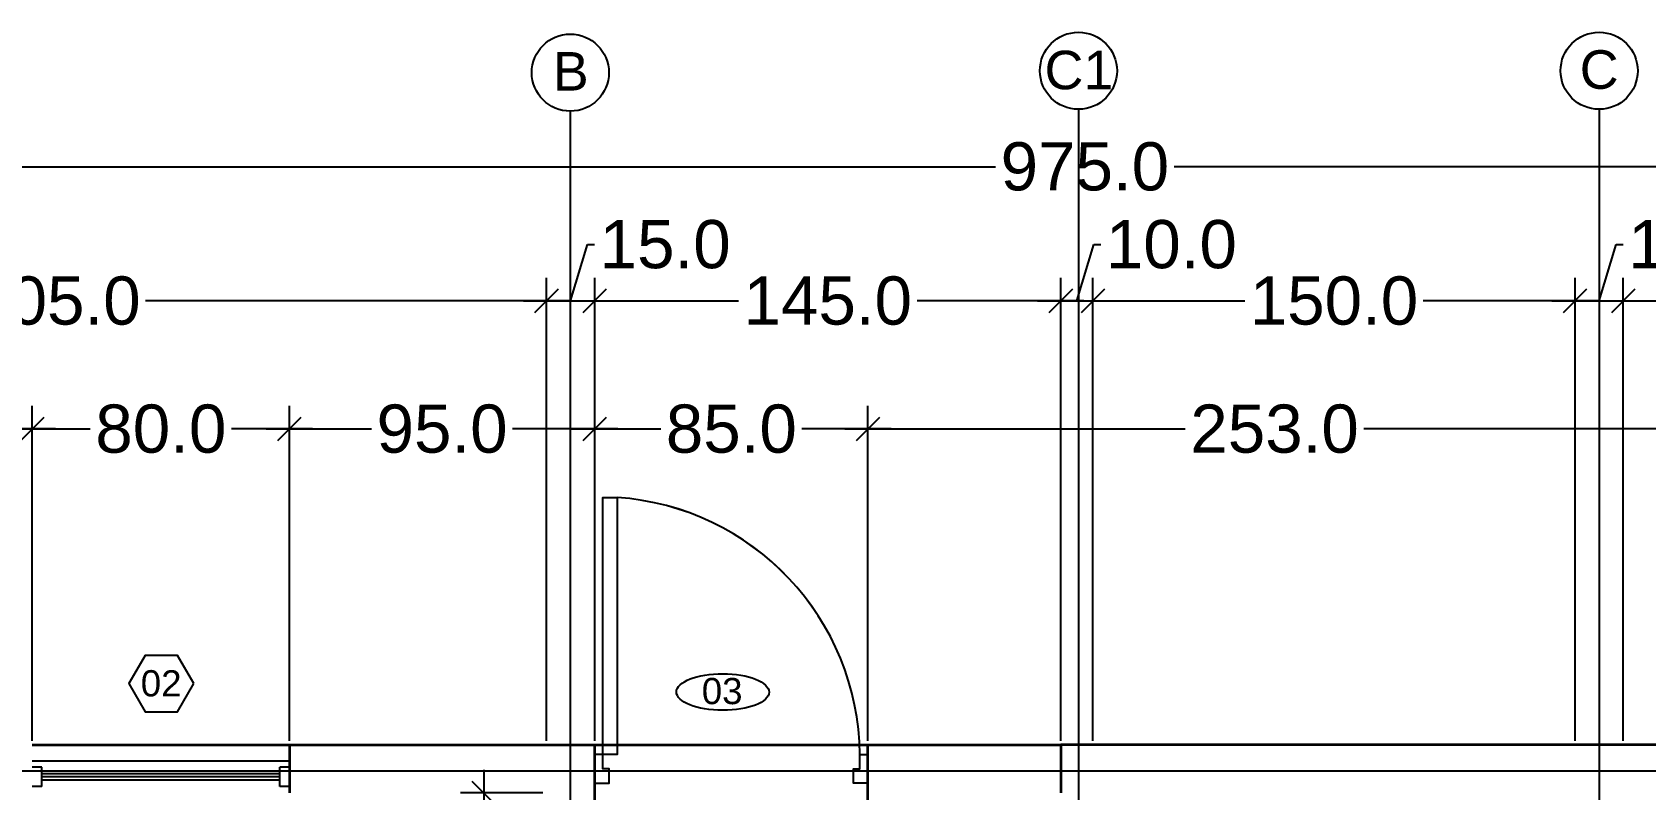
# Model space of a CAD drawing. Header units: millimetres. Extents: x -2099 to 4200, y -1874 to 1925.
# Drawn here: x -344 to 158, y 306 to 542 of the extents above; entities that cross this region are included whole.
import ezdxf

# ---------------------------------------------------------------- set-up
doc = ezdxf.new("R2010")
doc.units = ezdxf.units.MM
doc.linetypes.add('HIDDEN', pattern=[0.375, 0.25, -0.125])
for name, color, linetype, lineweight in [('A-DOOR-FULL', 4, 'Continuous', 25), ('A-FLOR-LEVL', 7, 'Continuous', 35), ('A-FURN', 8, 'Continuous', 18), ('A-GLAZ-FULL', 4, 'Continuous', 25), ('A-WALL-FULL-EXTR', 7, 'Continuous', 35), ('A-WALL-FULL-INTR', 7, 'Continuous', 35)]:
    doc.layers.add(name, color=color, linetype=linetype, lineweight=lineweight)
doc.layers.add('QUOTE', color=3, linetype='Continuous')
doc.layers.add('STAMPA', color=2, linetype='Continuous')
doc.styles.add('ARIAL', font='arial.ttf')
doc.styles.get("Standard").update_dxf_attribs({"font": 'arial.ttf'})
doc.dimstyles.new('quote aad', dxfattribs={"dimtxt": 15, "dimasz": 7.2, "dimexe": 7.2, "dimexo": 1.2, "dimgap": 1.8, "dimtad": 0, "dimdec": 1, "dimzin": 0, "dimdsep": 46, "dimtxsty": 'ARIAL', "dimblk": 'OBLIQUE', "dimcen": 1.8, "dimdle": 7.2, "dimclrd": 256, "dimclre": 6, "dimclrt": 256, "dimadec": 0, "dimazin": 0, "dimtfac": 1, "dimtdec": 1, "dimtmove": 1, "dimatfit": 3, "dimldrblk": 'OPEN90', "dimfxl": 1, "dimtfill": 1, "dimtolj": 1, "dimtzin": 0, "dimarcsym": 0})

# ---------------------------------------------------------------- blocks, each defined once
blk = doc.blocks.new('Alessandro')
at = {"layer": 'A-DOOR-FULL'}
for points in [[(4.0057, 16.0489), (4.0057, 15.2489), (3.9607, 15.2489), (3.9607, 16.0489), (4.0057, 16.0489)], [(3.9607, 15.2489), (3.9357, 15.2489), (3.9357, 15.1589), (3.9807, 15.1589), (3.9807, 15.2039), (3.9607, 15.2039), (3.9607, 15.2489)], [(4.7607, 15.2489), (4.7857, 15.2489), (4.7857, 15.1589), (4.7407, 15.1589), (4.7407, 15.2039), (4.7607, 15.2039), (4.7607, 15.2489)]]:
    blk.add_lwpolyline(points, dxfattribs=at)
blk.add_arc((3.9509, 15.2409), 0.8098, 0.5593, 86.1246, dxfattribs=at)
at = {"layer": 'A-FLOR-LEVL'}
for p, q in [((2.1857, 15.2789), (2.9857, 15.2789)), ((3.9357, 15.2789), (4.7857, 15.2789))]:
    blk.add_line(p, q, dxfattribs=at)
at = {"layer": 'A-FURN'}
blk.add_line((2.9857, 15.2289), (2.1857, 15.2289), dxfattribs=at)
at = {"layer": 'A-GLAZ-FULL'}
for p, q in [((2.2157, 15.2089), (2.1857, 15.2089)), ((2.2157, 15.1489), (2.2157, 15.2089)), ((2.9557, 15.1889), (2.2157, 15.1889)), ((2.9557, 15.1789), (2.2157, 15.1789)), ((2.9557, 15.1689), (2.2157, 15.1689)), ((2.9857, 15.2089), (2.9557, 15.2089)), ((2.9557, 15.1489), (2.9557, 15.2089)), ((2.2157, 15.1489), (2.1857, 15.1489)), ((2.9857, 15.1489), (2.9557, 15.1489))]:
    blk.add_line(p, q, dxfattribs=at)
at = {"layer": 'A-WALL-FULL-EXTR'}
for p, q in [((2.9857, 15.2789), (2.9857, 15.1289)), ((2.9857, 15.2789), (3.7857, 15.2789)), ((3.7857, 15.2789), (3.9357, 15.2789)), ((3.9357, 12.9789), (3.9357, 15.2789)), ((10.3357, 15.2789), (5.3857, 15.2789)), ((5.3857, 15.2789), (5.3857, 15.1289))]:
    blk.add_line(p, q, dxfattribs=at)
at = {"layer": 'A-WALL-FULL-INTR'}
for p, q in [((4.7857, 15.0789), (4.7857, 15.2789)), ((4.7857, 15.2789), (5.3857, 15.2789))]:
    blk.add_line(p, q, dxfattribs=at)
blk = doc.blocks.new('_Oblique')
at = {"color": 0, "linetype": 'ByBlock', "lineweight": -2}
blk.add_line((-0.5, -0.5), (0.5, 0.5), dxfattribs=at)
blk = doc.blocks.new('*D11')
at = {"layer": 'QUOTE', "color": 6, "linetype": 'Continuous', "lineweight": -2, "transparency": 16777216}
blk.add_line((-504.31, 321.4), (-504.31, 507.4), dxfattribs=at)
at = {"layer": 'QUOTE', "color": 6, "lineweight": -2, "transparency": 16777216}
blk.add_line((470.69, 321.4), (470.69, 507.4), dxfattribs=at)
at = {"layer": 'QUOTE', "linetype": 'Continuous', "lineweight": -2, "transparency": 16777216}
for p, q in [((-511.51, 500.2), (-43.9, 500.2)), ((477.89, 500.2), (10.27, 500.2))]:
    blk.add_line(p, q, dxfattribs=at)
at = {"layer": 'QUOTE', "lineweight": -2, "transparency": 16777216, "xscale": 7.2, "yscale": 7.2, "zscale": 7.2, "rotation": 180}
blk.add_blockref('_Oblique', (-504.31, 500.2), dxfattribs=at)
at = {"layer": 'QUOTE', "lineweight": -2, "transparency": 16777216, "xscale": 7.2, "yscale": 7.2, "zscale": 7.2}
blk.add_blockref('_Oblique', (470.69, 500.2), dxfattribs=at)
at = {"layer": 'QUOTE', "transparency": 16777216, "insert": (-16.81, 500.2), "char_height": 15, "attachment_point": 5, "style": 'ARIAL', "bg_fill": 3, "box_fill_scale": 1.1, "bg_fill_color": 256, "bg_fill_true_color": 13158600, "bg_fill_transparency": 0}
blk.add_mtext('\\A1;975.0', dxfattribs=at)
blk = doc.blocks.new('_Open90')
at = {"color": 0, "linetype": 'ByBlock', "lineweight": -2}
for p, q in [((0, 0), (-1, 0)), ((-0.5, 0.5), (0, 0)), ((0, 0), (-0.5, -0.5))]:
    blk.add_line(p, q, dxfattribs=at)
blk = doc.blocks.new('*D15')
at = {"layer": 'QUOTE', "color": 6, "linetype": 'Continuous', "lineweight": -2, "transparency": 16777216}
blk.add_line((-489.31, 321.4), (-489.31, 465.62), dxfattribs=at)
at = {"layer": 'QUOTE', "color": 6, "lineweight": -2, "transparency": 16777216}
blk.add_line((-184.31, 321.4), (-184.31, 465.62), dxfattribs=at)
at = {"layer": 'QUOTE', "linetype": 'Continuous', "lineweight": -2, "transparency": 16777216}
for p, q in [((-496.51, 458.42), (-363.89, 458.42)), ((-177.11, 458.42), (-309.74, 458.42))]:
    blk.add_line(p, q, dxfattribs=at)
at = {"layer": 'QUOTE', "lineweight": -2, "transparency": 16777216, "xscale": 7.2, "yscale": 7.2, "zscale": 7.2, "rotation": 180}
blk.add_blockref('_Oblique', (-489.31, 458.42), dxfattribs=at)
at = {"layer": 'QUOTE', "lineweight": -2, "transparency": 16777216, "xscale": 7.2, "yscale": 7.2, "zscale": 7.2}
blk.add_blockref('_Oblique', (-184.31, 458.42), dxfattribs=at)
at = {"layer": 'QUOTE', "transparency": 16777216, "insert": (-336.81, 458.42), "char_height": 15, "attachment_point": 5, "style": 'ARIAL', "bg_fill": 3, "box_fill_scale": 1.1, "bg_fill_color": 256, "bg_fill_true_color": 13158600, "bg_fill_transparency": 0}
blk.add_mtext('\\A1;305.0', dxfattribs=at)
blk = doc.blocks.new('*D16')
at = {"layer": 'QUOTE', "linetype": 'Continuous', "lineweight": -2, "transparency": 16777216}
for p, q in [((-176.81, 458.42), (-171.55, 475.98)), ((-171.55, 475.98), (-167.95, 475.98)), ((-191.51, 458.42), (-162.11, 458.42))]:
    blk.add_line(p, q, dxfattribs=at)
at = {"layer": 'QUOTE', "color": 6, "linetype": 'Continuous', "lineweight": -2, "transparency": 16777216}
blk.add_line((-184.31, 321.4), (-184.31, 465.62), dxfattribs=at)
at = {"layer": 'QUOTE', "color": 6, "lineweight": -2, "transparency": 16777216}
blk.add_line((-169.31, 321.4), (-169.31, 465.62), dxfattribs=at)
at = {"layer": 'QUOTE', "lineweight": -2, "transparency": 16777216, "xscale": 7.2, "yscale": 7.2, "zscale": 7.2, "rotation": 180}
blk.add_blockref('_Oblique', (-184.31, 458.42), dxfattribs=at)
at = {"layer": 'QUOTE', "lineweight": -2, "transparency": 16777216, "xscale": 7.2, "yscale": 7.2, "zscale": 7.2}
blk.add_blockref('_Oblique', (-169.31, 458.42), dxfattribs=at)
at = {"layer": 'QUOTE', "transparency": 16777216, "insert": (-147.4, 475.98), "char_height": 15, "attachment_point": 5, "style": 'ARIAL', "bg_fill": 3, "box_fill_scale": 1.1, "bg_fill_color": 256, "bg_fill_true_color": 13158600, "bg_fill_transparency": 0}
blk.add_mtext('\\A1;15.0', dxfattribs=at)
blk = doc.blocks.new('*D17')
at = {"layer": 'QUOTE', "color": 6, "linetype": 'Continuous', "lineweight": -2, "transparency": 16777216}
blk.add_line((-169.31, 321.4), (-169.31, 465.62), dxfattribs=at)
at = {"layer": 'QUOTE', "color": 6, "lineweight": -2, "transparency": 16777216}
blk.add_line((-24.31, 321.4), (-24.31, 465.62), dxfattribs=at)
at = {"layer": 'QUOTE', "linetype": 'Continuous', "lineweight": -2, "transparency": 16777216}
for p, q in [((-176.51, 458.42), (-123.19, 458.42)), ((-17.11, 458.42), (-70.44, 458.42))]:
    blk.add_line(p, q, dxfattribs=at)
at = {"layer": 'QUOTE', "lineweight": -2, "transparency": 16777216, "xscale": 7.2, "yscale": 7.2, "zscale": 7.2, "rotation": 180}
blk.add_blockref('_Oblique', (-169.31, 458.42), dxfattribs=at)
at = {"layer": 'QUOTE', "lineweight": -2, "transparency": 16777216, "xscale": 7.2, "yscale": 7.2, "zscale": 7.2}
blk.add_blockref('_Oblique', (-24.31, 458.42), dxfattribs=at)
at = {"layer": 'QUOTE', "transparency": 16777216, "insert": (-96.81, 458.42), "char_height": 15, "attachment_point": 5, "style": 'ARIAL', "bg_fill": 3, "box_fill_scale": 1.1, "bg_fill_color": 256, "bg_fill_true_color": 13158600, "bg_fill_transparency": 0}
blk.add_mtext('\\A1;145.0', dxfattribs=at)
blk = doc.blocks.new('*D18')
at = {"layer": 'QUOTE', "linetype": 'Continuous', "lineweight": -2, "transparency": 16777216}
for p, q in [((-19.31, 458.42), (-14.05, 475.98)), ((-14.05, 475.98), (-10.45, 475.98)), ((-31.51, 458.42), (-7.11, 458.42))]:
    blk.add_line(p, q, dxfattribs=at)
at = {"layer": 'QUOTE', "color": 6, "linetype": 'Continuous', "lineweight": -2, "transparency": 16777216}
blk.add_line((-24.31, 321.4), (-24.31, 465.62), dxfattribs=at)
at = {"layer": 'QUOTE', "color": 6, "lineweight": -2, "transparency": 16777216}
blk.add_line((-14.31, 321.4), (-14.31, 465.62), dxfattribs=at)
at = {"layer": 'QUOTE', "lineweight": -2, "transparency": 16777216, "xscale": 7.2, "yscale": 7.2, "zscale": 7.2, "rotation": 180}
blk.add_blockref('_Oblique', (-24.31, 458.42), dxfattribs=at)
at = {"layer": 'QUOTE', "lineweight": -2, "transparency": 16777216, "xscale": 7.2, "yscale": 7.2, "zscale": 7.2}
blk.add_blockref('_Oblique', (-14.31, 458.42), dxfattribs=at)
at = {"layer": 'QUOTE', "transparency": 16777216, "insert": (10.1, 475.98), "char_height": 15, "attachment_point": 5, "style": 'ARIAL', "bg_fill": 3, "box_fill_scale": 1.1, "bg_fill_color": 256, "bg_fill_true_color": 13158600, "bg_fill_transparency": 0}
blk.add_mtext('\\A1;10.0', dxfattribs=at)
blk = doc.blocks.new('*D19')
at = {"layer": 'QUOTE', "color": 6, "linetype": 'Continuous', "lineweight": -2, "transparency": 16777216}
blk.add_line((-14.31, 321.4), (-14.31, 465.62), dxfattribs=at)
at = {"layer": 'QUOTE', "color": 6, "lineweight": -2, "transparency": 16777216}
blk.add_line((135.69, 321.4), (135.69, 465.62), dxfattribs=at)
at = {"layer": 'QUOTE', "linetype": 'Continuous', "lineweight": -2, "transparency": 16777216}
for p, q in [((-21.51, 458.42), (34.31, 458.42)), ((142.89, 458.42), (87.06, 458.42))]:
    blk.add_line(p, q, dxfattribs=at)
at = {"layer": 'QUOTE', "lineweight": -2, "transparency": 16777216, "xscale": 7.2, "yscale": 7.2, "zscale": 7.2, "rotation": 180}
blk.add_blockref('_Oblique', (-14.31, 458.42), dxfattribs=at)
at = {"layer": 'QUOTE', "lineweight": -2, "transparency": 16777216, "xscale": 7.2, "yscale": 7.2, "zscale": 7.2}
blk.add_blockref('_Oblique', (135.69, 458.42), dxfattribs=at)
at = {"layer": 'QUOTE', "transparency": 16777216, "insert": (60.69, 458.42), "char_height": 15, "attachment_point": 5, "style": 'ARIAL', "bg_fill": 3, "box_fill_scale": 1.1, "bg_fill_color": 256, "bg_fill_true_color": 13158600, "bg_fill_transparency": 0}
blk.add_mtext('\\A1;150.0', dxfattribs=at)
blk = doc.blocks.new('*D20')
at = {"layer": 'QUOTE', "linetype": 'Continuous', "lineweight": -2, "transparency": 16777216}
for p, q in [((143.19, 458.42), (148.45, 475.98)), ((148.45, 475.98), (152.05, 475.98)), ((128.49, 458.42), (157.89, 458.42))]:
    blk.add_line(p, q, dxfattribs=at)
at = {"layer": 'QUOTE', "color": 6, "linetype": 'Continuous', "lineweight": -2, "transparency": 16777216}
blk.add_line((135.69, 321.4), (135.69, 465.62), dxfattribs=at)
at = {"layer": 'QUOTE', "color": 6, "lineweight": -2, "transparency": 16777216}
blk.add_line((150.69, 321.4), (150.69, 465.62), dxfattribs=at)
at = {"layer": 'QUOTE', "lineweight": -2, "transparency": 16777216, "xscale": 7.2, "yscale": 7.2, "zscale": 7.2, "rotation": 180}
blk.add_blockref('_Oblique', (135.69, 458.42), dxfattribs=at)
at = {"layer": 'QUOTE', "lineweight": -2, "transparency": 16777216, "xscale": 7.2, "yscale": 7.2, "zscale": 7.2}
blk.add_blockref('_Oblique', (150.69, 458.42), dxfattribs=at)
at = {"layer": 'QUOTE', "transparency": 16777216, "insert": (172.6, 475.98), "char_height": 15, "attachment_point": 5, "style": 'ARIAL', "bg_fill": 3, "box_fill_scale": 1.1, "bg_fill_color": 256, "bg_fill_true_color": 13158600, "bg_fill_transparency": 0}
blk.add_mtext('\\A1;15.0', dxfattribs=at)
blk = doc.blocks.new('*D21')
at = {"layer": 'QUOTE', "color": 6, "linetype": 'Continuous', "lineweight": -2, "transparency": 16777216}
blk.add_line((150.69, 321.4), (150.69, 465.62), dxfattribs=at)
at = {"layer": 'QUOTE', "color": 6, "lineweight": -2, "transparency": 16777216}
blk.add_line((455.69, 321.4), (455.69, 465.62), dxfattribs=at)
at = {"layer": 'QUOTE', "linetype": 'Continuous', "lineweight": -2, "transparency": 16777216}
for p, q in [((143.49, 458.42), (276.11, 458.42)), ((462.89, 458.42), (330.26, 458.42))]:
    blk.add_line(p, q, dxfattribs=at)
at = {"layer": 'QUOTE', "lineweight": -2, "transparency": 16777216, "xscale": 7.2, "yscale": 7.2, "zscale": 7.2, "rotation": 180}
blk.add_blockref('_Oblique', (150.69, 458.42), dxfattribs=at)
at = {"layer": 'QUOTE', "lineweight": -2, "transparency": 16777216, "xscale": 7.2, "yscale": 7.2, "zscale": 7.2}
blk.add_blockref('_Oblique', (455.69, 458.42), dxfattribs=at)
at = {"layer": 'QUOTE', "transparency": 16777216, "insert": (303.19, 458.42), "char_height": 15, "attachment_point": 5, "style": 'ARIAL', "bg_fill": 3, "box_fill_scale": 1.1, "bg_fill_color": 256, "bg_fill_true_color": 13158600, "bg_fill_transparency": 0}
blk.add_mtext('\\A1;305.0', dxfattribs=at)
blk = doc.blocks.new('*D30')
at = {"layer": 'QUOTE', "color": 6, "linetype": 'Continuous', "lineweight": -2, "transparency": 16777216}
blk.add_line((-344.31, 321.4), (-344.31, 425.74), dxfattribs=at)
at = {"layer": 'QUOTE', "color": 6, "lineweight": -2, "transparency": 16777216}
blk.add_line((-264.31, 321.4), (-264.31, 425.74), dxfattribs=at)
at = {"layer": 'QUOTE', "linetype": 'Continuous', "lineweight": -2, "transparency": 16777216}
for p, q in [((-351.51, 418.54), (-325.58, 418.54)), ((-257.11, 418.54), (-283.05, 418.54))]:
    blk.add_line(p, q, dxfattribs=at)
at = {"layer": 'QUOTE', "lineweight": -2, "transparency": 16777216, "xscale": 7.2, "yscale": 7.2, "zscale": 7.2, "rotation": 180}
blk.add_blockref('_Oblique', (-344.31, 418.54), dxfattribs=at)
at = {"layer": 'QUOTE', "lineweight": -2, "transparency": 16777216, "xscale": 7.2, "yscale": 7.2, "zscale": 7.2}
blk.add_blockref('_Oblique', (-264.31, 418.54), dxfattribs=at)
at = {"layer": 'QUOTE', "transparency": 16777216, "insert": (-304.31, 418.54), "char_height": 15, "attachment_point": 5, "style": 'ARIAL', "bg_fill": 3, "box_fill_scale": 1.1, "bg_fill_color": 256, "bg_fill_true_color": 13158600, "bg_fill_transparency": 0}
blk.add_mtext('\\A1;80.0', dxfattribs=at)
blk = doc.blocks.new('*D31')
at = {"layer": 'QUOTE', "color": 6, "linetype": 'Continuous', "lineweight": -2, "transparency": 16777216}
blk.add_line((-504.31, 321.4), (-504.31, 425.74), dxfattribs=at)
at = {"layer": 'QUOTE', "color": 6, "lineweight": -2, "transparency": 16777216}
blk.add_line((-344.31, 321.4), (-344.31, 425.74), dxfattribs=at)
at = {"layer": 'QUOTE', "linetype": 'Continuous', "lineweight": -2, "transparency": 16777216}
for p, q in [((-511.51, 418.54), (-450.69, 418.54)), ((-337.11, 418.54), (-397.94, 418.54))]:
    blk.add_line(p, q, dxfattribs=at)
at = {"layer": 'QUOTE', "lineweight": -2, "transparency": 16777216, "xscale": 7.2, "yscale": 7.2, "zscale": 7.2, "rotation": 180}
blk.add_blockref('_Oblique', (-504.31, 418.54), dxfattribs=at)
at = {"layer": 'QUOTE', "lineweight": -2, "transparency": 16777216, "xscale": 7.2, "yscale": 7.2, "zscale": 7.2}
blk.add_blockref('_Oblique', (-344.31, 418.54), dxfattribs=at)
at = {"layer": 'QUOTE', "transparency": 16777216, "insert": (-424.31, 418.54), "char_height": 15, "attachment_point": 5, "style": 'ARIAL', "bg_fill": 3, "box_fill_scale": 1.1, "bg_fill_color": 256, "bg_fill_true_color": 13158600, "bg_fill_transparency": 0}
blk.add_mtext('\\A1;160.0', dxfattribs=at)
blk = doc.blocks.new('*D32')
at = {"layer": 'QUOTE', "color": 6, "linetype": 'Continuous', "lineweight": -2, "transparency": 16777216}
blk.add_line((-264.31, 321.4), (-264.31, 425.74), dxfattribs=at)
at = {"layer": 'QUOTE', "color": 6, "lineweight": -2, "transparency": 16777216}
blk.add_line((-169.31, 321.4), (-169.31, 425.74), dxfattribs=at)
at = {"layer": 'QUOTE', "linetype": 'Continuous', "lineweight": -2, "transparency": 16777216}
for p, q in [((-271.51, 418.54), (-238.07, 418.54)), ((-162.11, 418.54), (-195.56, 418.54))]:
    blk.add_line(p, q, dxfattribs=at)
at = {"layer": 'QUOTE', "lineweight": -2, "transparency": 16777216, "xscale": 7.2, "yscale": 7.2, "zscale": 7.2, "rotation": 180}
blk.add_blockref('_Oblique', (-264.31, 418.54), dxfattribs=at)
at = {"layer": 'QUOTE', "lineweight": -2, "transparency": 16777216, "xscale": 7.2, "yscale": 7.2, "zscale": 7.2}
blk.add_blockref('_Oblique', (-169.31, 418.54), dxfattribs=at)
at = {"layer": 'QUOTE', "transparency": 16777216, "insert": (-216.81, 418.54), "char_height": 15, "attachment_point": 5, "style": 'ARIAL', "bg_fill": 3, "box_fill_scale": 1.1, "bg_fill_color": 256, "bg_fill_true_color": 13158600, "bg_fill_transparency": 0}
blk.add_mtext('\\A1;95.0', dxfattribs=at)
blk = doc.blocks.new('*D33')
at = {"layer": 'QUOTE', "color": 6, "linetype": 'Continuous', "lineweight": -2, "transparency": 16777216}
blk.add_line((-169.31, 321.4), (-169.31, 425.74), dxfattribs=at)
at = {"layer": 'QUOTE', "color": 6, "lineweight": -2, "transparency": 16777216}
blk.add_line((-84.31, 321.4), (-84.31, 425.74), dxfattribs=at)
at = {"layer": 'QUOTE', "linetype": 'Continuous', "lineweight": -2, "transparency": 16777216}
for p, q in [((-176.51, 418.54), (-148.08, 418.54)), ((-77.11, 418.54), (-105.55, 418.54))]:
    blk.add_line(p, q, dxfattribs=at)
at = {"layer": 'QUOTE', "lineweight": -2, "transparency": 16777216, "xscale": 7.2, "yscale": 7.2, "zscale": 7.2, "rotation": 180}
blk.add_blockref('_Oblique', (-169.31, 418.54), dxfattribs=at)
at = {"layer": 'QUOTE', "lineweight": -2, "transparency": 16777216, "xscale": 7.2, "yscale": 7.2, "zscale": 7.2}
blk.add_blockref('_Oblique', (-84.31, 418.54), dxfattribs=at)
at = {"layer": 'QUOTE', "transparency": 16777216, "insert": (-126.81, 418.54), "char_height": 15, "attachment_point": 5, "style": 'ARIAL', "bg_fill": 3, "box_fill_scale": 1.1, "bg_fill_color": 256, "bg_fill_true_color": 13158600, "bg_fill_transparency": 0}
blk.add_mtext('\\A1;85.0', dxfattribs=at)
blk = doc.blocks.new('*D34')
at = {"layer": 'QUOTE', "color": 6, "linetype": 'Continuous', "lineweight": -2, "transparency": 16777216}
blk.add_line((-84.31, 321.4), (-84.31, 425.74), dxfattribs=at)
at = {"layer": 'QUOTE', "color": 6, "lineweight": -2, "transparency": 16777216}
blk.add_line((168.71, 321.4), (168.71, 425.74), dxfattribs=at)
at = {"layer": 'QUOTE', "linetype": 'Continuous', "lineweight": -2, "transparency": 16777216}
for p, q in [((-91.51, 418.54), (14.99, 418.54)), ((175.91, 418.54), (69.41, 418.54))]:
    blk.add_line(p, q, dxfattribs=at)
at = {"layer": 'QUOTE', "lineweight": -2, "transparency": 16777216, "xscale": 7.2, "yscale": 7.2, "zscale": 7.2, "rotation": 180}
blk.add_blockref('_Oblique', (-84.31, 418.54), dxfattribs=at)
at = {"layer": 'QUOTE', "lineweight": -2, "transparency": 16777216, "xscale": 7.2, "yscale": 7.2, "zscale": 7.2}
blk.add_blockref('_Oblique', (168.71, 418.54), dxfattribs=at)
at = {"layer": 'QUOTE', "transparency": 16777216, "insert": (42.2, 418.54), "char_height": 15, "attachment_point": 5, "style": 'ARIAL', "bg_fill": 3, "box_fill_scale": 1.1, "bg_fill_color": 256, "bg_fill_true_color": 13158600, "bg_fill_transparency": 0}
blk.add_mtext('\\A1;253.0', dxfattribs=at)
blk = doc.blocks.new('*D53')
at = {"layer": 'QUOTE', "linetype": 'Continuous', "lineweight": -2, "transparency": 16777216}
for p, q in [((-203.85, 312.4), (-203.85, 224.91)), ((-203.85, 83), (-203.85, 170.49))]:
    blk.add_line(p, q, dxfattribs=at)
at = {"layer": 'QUOTE', "color": 6, "lineweight": -2, "transparency": 16777216}
blk.add_line((-185.51, 305.2), (-211.05, 305.2), dxfattribs=at)
at = {"layer": 'QUOTE', "color": 6, "linetype": 'Continuous', "lineweight": -2, "transparency": 16777216}
blk.add_line((-185.51, 90.2), (-211.05, 90.2), dxfattribs=at)
at = {"layer": 'QUOTE', "lineweight": -2, "transparency": 16777216, "xscale": 7.2, "yscale": 7.2, "zscale": 7.2}
for p, rotation in [((-203.85, 305.2), 90), ((-203.85, 90.2), 270)]:
    blk.add_blockref('_Oblique', p, dxfattribs=dict(at, rotation=rotation))
at = {"layer": 'QUOTE', "transparency": 16777216, "insert": (-203.85, 197.7), "char_height": 15, "attachment_point": 5, "rotation": 90, "style": 'ARIAL', "bg_fill": 3, "box_fill_scale": 1.1, "bg_fill_color": 256, "bg_fill_true_color": 13158600, "bg_fill_transparency": 0}
blk.add_mtext('\\A1;215.0', dxfattribs=at)
blk = doc.blocks.new('dvisioni')
at = {"layer": 'QUOTE', "linetype": 'ByBlock'}
blk.add_circle((0, 1031.72), 12, dxfattribs=at)
at = {"layer": 'STAMPA', "linetype": 'Continuous'}
blk.add_line((0, 1019.72), (0, 24), dxfattribs=at)
blk = doc.blocks.new('DVISIONI 1')
at = {"layer": 'STAMPA', "linetype": 'Continuous'}
blk.add_line((-1382.7172, 0), (-12, 0), dxfattribs=at)

msp = doc.modelspace()

# ---------------------------------------------------------------- linework, layer by layer
at = {"linetype": 'Continuous'}
msp.add_line((-344.31, 315.2), (-264.31, 315.2), dxfattribs=at)
at = {"color": 7}
msp.add_lwpolyline([(-294.04, 339.25), (-299.09, 348), (-309.2, 348), (-314.25, 339.25), (-309.2, 330.49), (-299.09, 330.49)], close=True, dxfattribs=at)
msp.add_ellipse((-129.49, 336.63), major_axis=(-14.41, 0.04), ratio=0.395468, dxfattribs=at)
at = {"layer": 'A-DOOR-FULL'}
for points in [[(-162.31, 397.2), (-162.31, 317.2), (-166.81, 317.2), (-166.81, 397.2), (-162.31, 397.2)], [(-166.81, 317.2), (-169.31, 317.2), (-169.31, 308.2), (-164.81, 308.2), (-164.81, 312.7), (-166.81, 312.7), (-166.81, 317.2)], [(-86.81, 317.2), (-84.31, 317.2), (-84.31, 308.2), (-88.81, 308.2), (-88.81, 312.7), (-86.81, 312.7), (-86.81, 317.2)]]:
    msp.add_lwpolyline(points, dxfattribs=at)
msp.add_arc((-167.79, 316.41), 80.98, 0.5593, 86.1246, dxfattribs=at)
at = {"layer": 'A-FLOR-LEVL'}
for p, q in [((-344.31, 320.2), (-264.31, 320.2)), ((-169.31, 320.2), (-84.31, 320.2))]:
    msp.add_line(p, q, dxfattribs=at)
at = {"layer": 'A-FURN'}
msp.add_line((-264.31, 315.2), (-344.31, 315.2), dxfattribs=at)
at = {"layer": 'A-GLAZ-FULL'}
for p, q in [((-341.31, 313.2), (-344.31, 313.2)), ((-341.31, 307.2), (-341.31, 313.2)), ((-264.31, 313.2), (-267.31, 313.2)), ((-267.31, 307.2), (-267.31, 313.2)), ((-341.31, 307.2), (-344.31, 307.2)), ((-267.31, 311.2), (-341.31, 311.2)), ((-267.31, 310.2), (-341.31, 310.2)), ((-267.31, 309.2), (-341.31, 309.2)), ((-264.31, 307.2), (-267.31, 307.2))]:
    msp.add_line(p, q, dxfattribs=at)
at = {"layer": 'A-WALL-FULL-EXTR'}
for p, q in [((-264.31, 320.2), (-264.31, 305.2)), ((-264.31, 320.2), (-184.31, 320.2)), ((-184.31, 320.2), (-169.31, 320.2)), ((-169.31, 90.2), (-169.31, 320.2)), ((470.69, 320.2), (-24.31, 320.2)), ((-24.31, 320.2), (-24.31, 305.2))]:
    msp.add_line(p, q, dxfattribs=at)
at = {"layer": 'A-WALL-FULL-INTR'}
for p, q in [((-84.31, 300.2), (-84.31, 320.2)), ((-84.31, 320.2), (-24.31, 320.2))]:
    msp.add_line(p, q, dxfattribs=at)

# ---------------------------------------------------------------- block references
at = {"xscale": 100, "yscale": 100, "zscale": 100}
msp.add_blockref('Alessandro', (-562.88, -1207.69), dxfattribs=at)

# ---------------------------------------------------------------- texts
at = {"color": 7, "style": 'ARIAL'}
msp.add_text('02', height=8.16, rotation=359.8326, dxfattribs=at).set_placement((-310.57, 335.28))
msp.add_text('03', height=8.16, dxfattribs=at).set_placement((-136.01, 332.85))
at = {"layer": 'STAMPA', "linetype": 'HIDDEN'}
for tag, p in [('B', (-182.36, 523.89)), ('C1', (-29.37, 524.3)), ('C', (137.14, 524.45))]:
    msp.add_attdef(tag, p, '', height=12, dxfattribs=at)

# ---------------------------------------------------------------- next in the draw order: dimensions: what is measured, and where the dimension line sits
at = {"layer": 'QUOTE'}
dim = msp.add_linear_dim(base=(470.69, 500.2), p1=(-504.31, 320.2), p2=(470.69, 320.2), dimstyle='quote aad', dxfattribs=at)
dim.commit()
dim.dimension.update_dxf_attribs({"geometry": '*D11', "text_midpoint": (-16.81, 500.2)})
dim = msp.add_linear_dim(base=(-203.85, 305.2), p1=(-184.31, 90.2), p2=(-184.31, 305.2), angle=90, dimstyle='quote aad', dxfattribs=at)
dim.commit()
dim.dimension.update_dxf_attribs({"geometry": '*D53', "text_midpoint": (-203.85, 197.7)})

# ---------------------------------------------------------------- next in the draw order: dimensions: what is measured, and where the dimension line sits
dim = msp.add_linear_dim(base=(-184.31, 458.42), p1=(-489.31, 320.2), p2=(-184.31, 320.2), dimstyle='quote aad', dxfattribs=at)
dim.commit()
dim.dimension.update_dxf_attribs({"geometry": '*D15', "text_midpoint": (-336.81, 458.42)})

# ---------------------------------------------------------------- next in the draw order: dimensions: what is measured, and where the dimension line sits
for base, p1, p2, picture, middle in [((-169.31, 458.42), (-184.31, 320.2), (-169.31, 320.2), '*D16', (-166.15, 475.98)), ((-264.31, 418.54), (-344.31, 320.2), (-264.31, 320.2), '*D30', (-304.31, 418.54))]:
    dim = msp.add_linear_dim(base=base, p1=p1, p2=p2, dimstyle='quote aad', dxfattribs=at)
    dim.commit()
    dim.dimension.update_dxf_attribs({"geometry": picture, "text_midpoint": middle})

# ---------------------------------------------------------------- next in the draw order: dimensions: what is measured, and where the dimension line sits
for base, p1, p2, picture, middle in [((-24.31, 458.42), (-169.31, 320.2), (-24.31, 320.2), '*D17', (-96.81, 458.42)), ((-344.31, 418.54), (-504.31, 320.2), (-344.31, 320.2), '*D31', (-424.31, 418.54))]:
    dim = msp.add_linear_dim(base=base, p1=p1, p2=p2, dimstyle='quote aad', dxfattribs=at)
    dim.commit()
    dim.dimension.update_dxf_attribs({"geometry": picture, "text_midpoint": middle})

# ---------------------------------------------------------------- next in the draw order: dimensions: what is measured, and where the dimension line sits
for base, p1, p2, picture, middle in [((-14.31, 458.42), (-24.31, 320.2), (-14.31, 320.2), '*D18', (-8.65, 475.98)), ((-169.31, 418.54), (-264.31, 320.2), (-169.31, 320.2), '*D32', (-216.81, 418.54))]:
    dim = msp.add_linear_dim(base=base, p1=p1, p2=p2, dimstyle='quote aad', dxfattribs=at)
    dim.commit()
    dim.dimension.update_dxf_attribs({"geometry": picture, "text_midpoint": middle})

# ---------------------------------------------------------------- next in the draw order: dimensions: what is measured, and where the dimension line sits
for base, p1, p2, picture, middle in [((135.69, 458.42), (-14.31, 320.2), (135.69, 320.2), '*D19', (60.69, 458.42)), ((-84.31, 418.54), (-169.31, 320.2), (-84.31, 320.2), '*D33', (-126.81, 418.54))]:
    dim = msp.add_linear_dim(base=base, p1=p1, p2=p2, dimstyle='quote aad', dxfattribs=at)
    dim.commit()
    dim.dimension.update_dxf_attribs({"geometry": picture, "text_midpoint": middle})

# ---------------------------------------------------------------- next in the draw order: block references
at = {"layer": 'STAMPA', "linetype": 'Continuous'}
msp.add_blockref('dvisioni', (-176.91, -502.23), dxfattribs=at)

# ---------------------------------------------------------------- next in the draw order: dimensions: what is measured, and where the dimension line sits
at = {"layer": 'QUOTE'}
dim = msp.add_linear_dim(base=(150.69, 458.42), p1=(135.69, 320.2), p2=(150.69, 320.2), dimstyle='quote aad', dxfattribs=at)
dim.commit()
dim.dimension.update_dxf_attribs({"geometry": '*D20', "text_midpoint": (153.85, 475.98)})

# ---------------------------------------------------------------- next in the draw order: dimensions: what is measured, and where the dimension line sits
dim = msp.add_linear_dim(base=(455.69, 458.42), p1=(150.69, 320.2), p2=(455.69, 320.2), dimstyle='quote aad', dxfattribs=at)
dim.commit()
dim.dimension.update_dxf_attribs({"geometry": '*D21', "text_midpoint": (303.19, 458.42)})

# ---------------------------------------------------------------- next in the draw order: dimensions: what is measured, and where the dimension line sits
dim = msp.add_linear_dim(base=(168.71, 418.54), p1=(-84.31, 320.2), p2=(168.71, 320.2), dimstyle='quote aad', dxfattribs=at)
dim.commit()
dim.dimension.update_dxf_attribs({"geometry": '*D34', "text_midpoint": (42.2, 418.54)})

# ---------------------------------------------------------------- next in the draw order: block references
at = {"layer": 'STAMPA', "linetype": 'Continuous'}
for p in [(-18.81, -501.66), (143.19, -501.66)]:
    msp.add_blockref('dvisioni', p, dxfattribs=at)
at = {"layer": 'STAMPA', "linetype": 'HIDDEN'}
msp.add_blockref('DVISIONI 1', (680.53, 312.13), dxfattribs=at)

doc.saveas('drawing.dxf')
